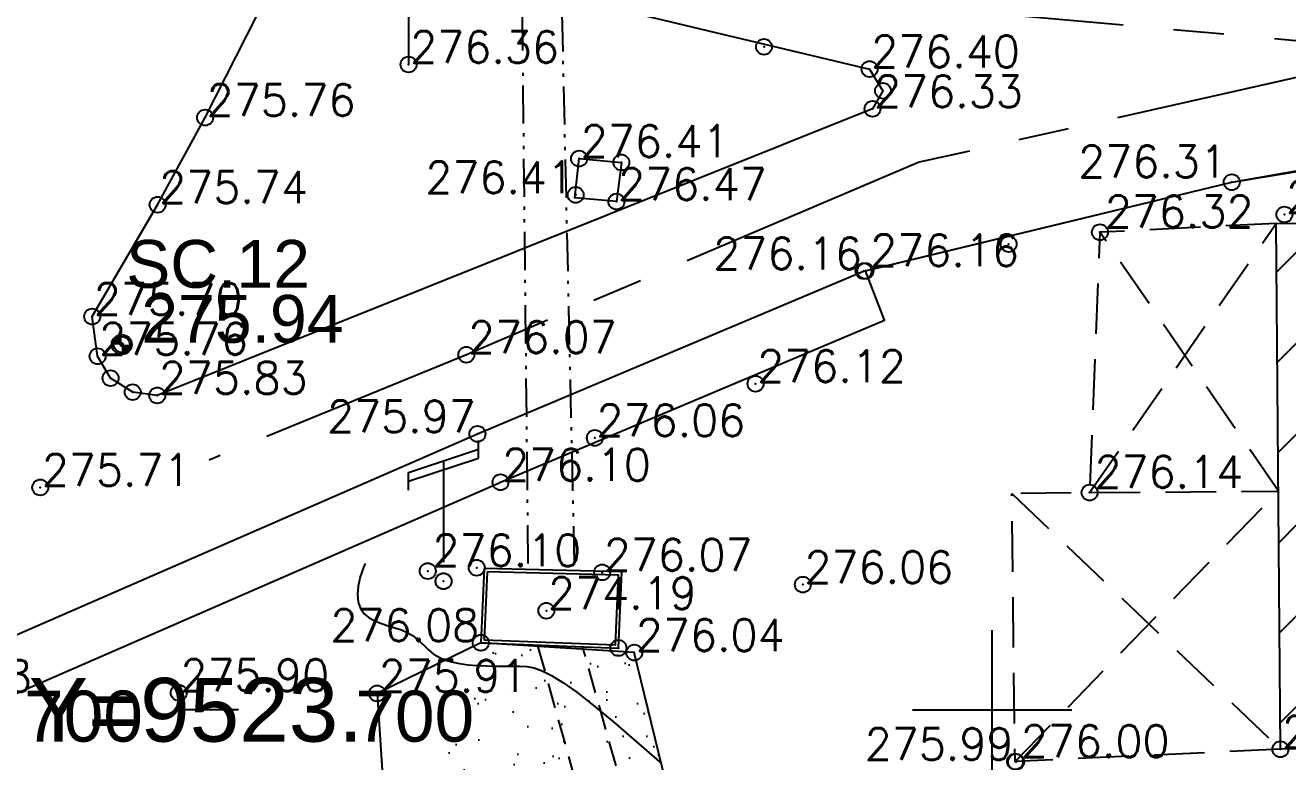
# Model space of a CAD drawing. Header units: millimetres. Extents: x 524954 to 526204, y 9523489 to 9524010.
# Drawn here: x 525569.67 to 525609.27, y 9523698.37 to 9523721.48 of the extents above; entities that cross this region are included whole.
import ezdxf
from ezdxf.enums import TextEntityAlignment as Align

# ---------------------------------------------------------------- set-up
doc = ezdxf.new("R2010")
doc.units = ezdxf.units.MM
doc.header["$PDMODE"] = 32
doc.header["$PDSIZE"] = 0.5
for name, pattern in [('ACAD_ISO12W100', [21, 12, -3, 0, -3, 0, -3]), ('AXES2', [28.575, 19.05, -3.175, 3.175, -3.175]), ('CACHE2', [4.7625, 3.175, -1.5875])]:
    doc.linetypes.add(name, pattern=pattern)
for name, color, linetype in [('Annotation', 7, 'Continuous'), ('Axe_Route_Existante', 1, 'AXES2'), ('Bati', 6, 'Continuous'), ('Bati_H', 1, 'Continuous'), ('Bord_Route_Existante', 6, 'Continuous'), ('Caniveau', 5, 'CACHE2'), ('Carroyage', 7, 'Continuous'), ('Carroyage(2)', 7, 'Continuous'), ('CN_02_00', 4, 'Continuous'), ('Réseau_Electrique', 1, 'CACHE2'), ('Signalisation', 7, 'Continuous'), ('TopoAlt', 3, 'Continuous'), ('TopoAlt polygo', 7, 'Continuous'), ('TOPOJIS', 7, 'Continuous'), ('TOPOJIS polygo', 1, 'Continuous'), ('TopoMat polygo', 1, 'Continuous')]:
    doc.layers.add(name, color=color, linetype=linetype)
doc.layers.add('Bord_Route_Existante_POLY3D', color=6, linetype='Continuous', plot=False)
doc.layers.add('Trottoir', color=7, linetype='Continuous', true_color=0xff6666)
doc.styles.add('Arial 1.0', font='arial.ttf', dxfattribs={"width": 0.99, "height": 1})
doc.styles.add('Simplex 1.0', font='Simplex.shx', dxfattribs={"width": 0.99, "height": 1})
doc.styles.get("Standard").update_dxf_attribs({"font": 'arial.ttf'})

# ---------------------------------------------------------------- blocks, each defined once
blk = doc.blocks.new('TCPOINT M')
at = {"color": 0}
blk.add_point((0, 0), dxfattribs=at)
at = {"layer": 'TopoAlt', "style": 'Simplex 1.0', "width": 0.99}
blk.add_attdef('ALT', (0.15, 0.15), '', height=1, dxfattribs=at)
blk = doc.blocks.new('e004')
at = {"color": 0}
blk.add_line((0, 3.777478), (0, 0.25), dxfattribs=at)
for points in [[(-1.096503, 3.137365), (-1.096503, 3.412949), (1.096503, 4.142007), (1.096503, 4.417591)], [(-1.096503, 2.861781), (-1.096503, 3.137365), (1.096503, 3.866423), (1.096503, 4.142007)]]:
    blk.add_lwpolyline(points, dxfattribs=at)
blk.add_circle((0, 0), 0.25, dxfattribs=at)
blk = doc.blocks.new('TCPOINT polygo')
at = {"color": 0, "const_width": 0.075}
blk.add_lwpolyline([(0, 0.0375, 1), (0, -0.0375, 1)], format="xyb", close=True, dxfattribs=at)
at = {"color": 0}
blk.add_point((0, 0), dxfattribs=at)
at = {"layer": 'TopoAlt polygo', "style": 'Arial 1.0', "width": 0.99}
blk.add_attdef('ALT', (0.15, 0.15), '', height=2, dxfattribs=at)
at = {"layer": 'TopoMat polygo', "style": 'Arial 1.0', "width": 0.99}
blk.add_attdef('MAT', text='', height=2, dxfattribs=at).set_placement((0.15, -2.5), align=Align.TOP_LEFT)
blk = doc.blocks.new('t014')
at = {"color": 0, "const_width": 1.249375}
for points in [[(0, 0.625313, 0.414214), (-0.625313, 0, 1)], [(0, -0.625312, 0.414214), (0.625313, 0, 0.414214)]]:
    blk.add_lwpolyline(points, format="xyb", dxfattribs=at)
at = {"color": 0}
blk.add_circle((0, 0), 1.25, dxfattribs=at)

msp = doc.modelspace()

# ---------------------------------------------------------------- hatches: boundary and pattern name
at = {"layer": 'Bati'}
h = msp.add_hatch(dxfattribs=at)
h.set_pattern_fill('ALEA', color=256, scale=0.25, style=0)
h.set_pattern_definition([(312, (0.25, 0), (2.9344428012, 0.62373507155), [0, -1.875]), (67, (-0.125, 0.2165), (-2.9776384537, -0.36560803074), [0, -3.125]), (153, (-0.125, 0.2165), (0.15700786934, -2.99588860306), [0, -2.5]), (180, (-0.125, -0.2165), (1.5, -2.59807621), [0, -2.5]), (74, (-1, 0), (-2.9108871775, -0.7257656872), [0, -2.5]), (286, (-1, 0), (2.9108871775, -0.7257656872), [0, -2.5]), (52, (0.5, -0.866), (-2.97080420516, 0.41751930205), [0, -3.125]), (300, (0.5, 0.866), (2.9999999988, -7e-10), [0, -2.5]), (175, (0.5, 0.866), (1.26785478534, -2.71892335976), [0, -2.5]), (114, (0.125, 0.6495), (-2.9835656849, 0.31358539035), [0, -1.25]), (248, (0.125, -0.6495), (1.8469844247, -2.3640322603), [0, -1.55])])
h.paths.add_polyline_path([(525583.961, 9523702.103), (525583.961, 9523702.103), (525580.707, 9523700.513), (525582.168, 9523678.167), (525594.447, 9523678.538), (525588.776, 9523701.795)])
at = {"layer": 'Bati_H'}
h = msp.add_hatch(dxfattribs=at)
h.set_pattern_fill('_U', color=256, scale=2, angle=-134.5411, style=0, pattern_type=0)
h.set_pattern_definition([(225.458865607, (0, 0), (1.42549412236, -1.4028422959), [])])
h.paths.add_polyline_path([(525614.384, 9523698.804), (525609.043, 9523698.761), (525608.911, 9523715.264), (525615.033, 9523715.313)])

# ---------------------------------------------------------------- linework, layer by layer
at = {"layer": 'Axe_Route_Existante', "ltscale": 0.5, "flags": 128}
for points in [[(525581.771, 9523728.297), (525585.207, 9523726.493), (525589.641, 9523723.681), (525594.657, 9523722.346), (525613.228, 9523720.669)], [(525613.228, 9523720.669), (525597.708, 9523717.18), (525583.508, 9523711.141), (525575.437, 9523707.835)]]:
    msp.add_lwpolyline(points, dxfattribs=at)
at = {"layer": 'Bati', "linetype": 'CACHE2', "ltscale": 0.5, "flags": 128}
for points in [[(525608.911, 9523715.264), (525603.382, 9523714.986), (525603.058, 9523706.815), (525600.615, 9523706.784)], [(525603.058, 9523706.815), (525608.911, 9523715.264)], [(525608.979, 9523706.862), (525603.382, 9523714.986)], [(525609.043, 9523698.761), (525600.72, 9523698.376), (525600.615, 9523706.784)], [(525600.615, 9523706.784), (525609.043, 9523698.761)], [(525600.72, 9523698.376), (525608.979, 9523706.862)], [(525603.058, 9523706.815), (525608.979, 9523706.862)]]:
    msp.add_lwpolyline(points, dxfattribs=at)
at = {"layer": 'Bati', "flags": 128}
for points in [[(525614.384, 9523698.804), (525609.043, 9523698.761), (525608.911, 9523715.264), (525615.033, 9523715.313), (525615.033, 9523715.313)], [(525583.961, 9523702.103), (525583.961, 9523702.103), (525580.707, 9523700.513), (525582.168, 9523678.167), (525594.447, 9523678.538), (525588.776, 9523701.795), (525588.776, 9523701.795)]]:
    msp.add_lwpolyline(points, close=True, dxfattribs=at)
at = {"layer": 'Bord_Route_Existante', "flags": 128}
for points in [[(525573.813, 9523709.865), (525573.042, 9523709.967), (525572.349, 9523710.406), (525571.942, 9523711.093), (525571.772, 9523712.34), (525573.824, 9523715.85), (525575.312, 9523718.585), (525577.596, 9523723.086), (525578.236, 9523723.903), (525579.151, 9523724.473), (525580.226, 9523724.822), (525581.139, 9523724.852), (525582.234, 9523724.583), (525584.956, 9523723.269), (525588.823, 9523721.851), (525596.155, 9523720.107), (525596.576, 9523719.424), (525596.251, 9523718.856), (525596.251, 9523718.856), (525573.813, 9523709.865)], [(525461.112, 9523651.402), (525467.945, 9523652.385), (525485.241, 9523656.239), (525502.427, 9523662.393), (525506.854, 9523663.715), (525511.177, 9523665.194), (525516.213, 9523667.068), (525523.714, 9523670.191), (525544.56, 9523682.495), (525557.283, 9523693.066), (525562.756, 9523698.579), (525563.474, 9523699.322), (525564.289, 9523700.021), (525565.163, 9523700.512), (525583.855, 9523708.657), (525595.969, 9523713.769), (525607.517, 9523716.556), (525607.517, 9523716.556), (525607.517, 9523716.556), (525613.848, 9523717.664)]]:
    msp.add_lwpolyline(points, dxfattribs=at)
at = {"layer": 'Bord_Route_Existante_POLY3D'}
for points in [[(525573.813, 9523709.865, 275.83), (525573.042, 9523709.967, 275.83), (525572.349, 9523710.406, 275.77), (525571.942, 9523711.093, 275.76), (525571.772, 9523712.34, 275.7), (525573.824, 9523715.85, 275.74), (525575.312, 9523718.585, 275.76), (525577.596, 9523723.086, 275.85), (525577.593, 9523723.12, 275.85), (525578.236, 9523723.903, 275.86), (525579.151, 9523724.473, 275.88), (525580.226, 9523724.822, 275.93), (525581.139, 9523724.852, 275.98), (525582.234, 9523724.583, 276.04), (525584.956, 9523723.269, 276.16), (525588.823, 9523721.851, 276.31), (525596.155, 9523720.107, 276.4), (525596.576, 9523719.424, 276.36), (525596.251, 9523718.856, 0), (525596.247, 9523718.858, 276.33), (525573.813, 9523709.865, 0)], [(525461.112, 9523651.402, 275.48), (525467.945, 9523652.385, 275.63), (525485.241, 9523656.239, 275.51), (525502.427, 9523662.393, 275.42), (525503.35, 9523662.636, 275.42), (525506.854, 9523663.715, 275.41), (525511.177, 9523665.194, 275.45), (525516.213, 9523667.068, 275.49), (525523.714, 9523670.191, 275.53), (525544.56, 9523682.495, 275.6), (525557.283, 9523693.066, 275.67), (525562.756, 9523698.579, 275.68), (525563.474, 9523699.322, 275.68), (525564.289, 9523700.021, 275.65), (525565.163, 9523700.512, 275.68), (525583.855, 9523708.657, 275.97), (525595.969, 9523713.769, 276.16), (525596.026, 9523713.77, 276.156), (525607.517, 9523716.556, 276.305), (525613.768, 9523717.584, 276.565), (525613.848, 9523717.664, 276.56)]]:
    msp.add_polyline3d(points, dxfattribs=at)
at = {"layer": 'Caniveau', "color": 4, "linetype": 'ACAD_ISO12W100', "ltscale": 0.1, "flags": 128}
for points in [[(525585.207, 9523726.493), (525585.441, 9523704.4)], [(525586.398, 9523726.461), (525586.899, 9523704.363)]]:
    msp.add_lwpolyline(points, dxfattribs=at)
at = {"layer": 'Caniveau', "linetype": 'ByBlock', "flags": 128}
msp.add_lwpolyline([(525587.045, 9523717.296), (525588.37, 9523717.179), (525588.216, 9523715.947), (525586.913, 9523716.069), (525587.045, 9523717.296)], dxfattribs=at)
for points in [[(525584.063, 9523704.434), (525583.961, 9523702.103), (525588.277, 9523701.939), (525588.386, 9523704.325)], [(525584.159, 9523704.332), (525584.066, 9523702.199), (525588.182, 9523702.042), (525588.281, 9523704.228)]]:
    msp.add_lwpolyline(points, close=True, dxfattribs=at)
at = {"layer": 'Caniveau', "ltscale": 0.25, "flags": 128}
for points in [[(525597.213, 9523658.632), (525596.049, 9523663.095), (525593.299, 9523673.207), (525592.831, 9523675.844), (525591.953, 9523679.778), (525585.746, 9523702.035)], [(525593.033, 9523681.042), (525587.154, 9523701.982)]]:
    msp.add_lwpolyline(points, dxfattribs=at)
at = {"layer": 'Carroyage'}
for p, q in [((525600, 9523697.5), (525600, 9523702.5)), ((525597.5, 9523700), (525602.5, 9523700))]:
    msp.add_line(p, q, dxfattribs=at)
at = {"layer": 'Carroyage(2)'}
msp.add_line((525576.364, 9523700), (525574.364, 9523700), dxfattribs=at)
at = {"layer": 'CN_02_00', "elevation": 276, "flags": 128}
msp.add_lwpolyline([(525580.338, 9523704.586), (525580.279, 9523704.465), (525580.174, 9523704.169), (525580.111, 9523703.884), (525580.091, 9523703.619), (525580.115, 9523703.381), (525580.186, 9523703.178), (525580.302, 9523703.015), (525580.457, 9523702.887), (525580.641, 9523702.787), (525580.843, 9523702.706), (525581.056, 9523702.638), (525581.268, 9523702.574), (525581.472, 9523702.508), (525581.656, 9523702.43), (525581.815, 9523702.336), (525581.955, 9523702.229), (525582.082, 9523702.113), (525582.205, 9523701.993), (525582.332, 9523701.874), (525582.472, 9523701.76), (525582.632, 9523701.657), (525582.821, 9523701.569), (525583.044, 9523701.5), (525583.295, 9523701.449), (525583.567, 9523701.413), (525583.851, 9523701.389), (525584.14, 9523701.376), (525584.426, 9523701.37), (525584.699, 9523701.369), (525584.953, 9523701.372), (525585.184, 9523701.372), (525585.404, 9523701.358), (525585.632, 9523701.314), (525585.885, 9523701.227), (525586.18, 9523701.079), (525586.535, 9523700.858), (525586.969, 9523700.548), (525587.497, 9523700.134), (525588.131, 9523699.608), (525588.85, 9523698.991), (525589.626, 9523698.312)], dxfattribs=at)
at = {"layer": 'Signalisation', "color": 0, "linetype": 'Continuous'}
msp.add_line((525581.696, 9523722.94, 276.68), (525581.696, 9523720.25, 276.68), dxfattribs=at)
at = {"layer": 'Trottoir', "flags": 128}
msp.add_lwpolyline([(525462.409, 9523650.003), (525470.108, 9523651.329), (525479.566, 9523653.254), (525486.61, 9523655.061), (525504.2, 9523661.177), (525504.2, 9523661.177), (525511.783, 9523663.635), (525516.456, 9523665.414), (525519.508, 9523666.544), (525524.49, 9523668.735), (525545.536, 9523681.167), (525549.271, 9523684.205), (525551.959, 9523686.549), (525562.248, 9523695.654), (525563.955, 9523697.404), (525564.627, 9523698.099), (525565.256, 9523698.638), (525565.911, 9523699.006), (525584.517, 9523707.114), (525584.579, 9523707.14), (525596.622, 9523712.222), (525596.026, 9523713.77)], dxfattribs=at)

# ---------------------------------------------------------------- block references
at = {"layer": 'Réseau_Electrique'}
msp.add_blockref('e004', (525582.792, 9523704.034), dxfattribs=at)
at = {"layer": 'TOPOJIS'}
ref = msp.add_blockref('TCPOINT M', (525581.696, 9523720.25, 276.36), dxfattribs=at)
ref.add_attrib('ALT', '276.36', (525581.746, 9523720.3, 276.36), dxfattribs={"layer": 'TopoAlt', "height": 1, "style": 'Simplex 1.0', "width": 0.99})
for p in [(525592.845, 9523720.805, 276.37), (525596.576, 9523719.424, 276.36), (525588.37, 9523717.179, 276.45), (525600.518, 9523714.615, 276.3), (525572.349, 9523710.406, 275.77), (525573.042, 9523709.967, 275.83), (525583.833, 9523704.459, 276.08), (525582.792, 9523704.034, 276.06), (525588.277, 9523701.939, 276.06)]:
    msp.add_blockref('TCPOINT M', p, dxfattribs=at)
ref = msp.add_blockref('TCPOINT M', (525596.155, 9523720.107, 276.4), dxfattribs=at)
ref.add_attrib('ALT', '276.40', (525596.205, 9523720.157, 276.4), dxfattribs={"layer": 'TopoAlt', "height": 1, "style": 'Simplex 1.0', "width": 0.99})
ref = msp.add_blockref('TCPOINT M', (525596.247, 9523718.858, 276.33), dxfattribs=at)
ref.add_attrib('ALT', '276.33', (525596.297, 9523718.908, 276.33), dxfattribs={"layer": 'TopoAlt', "height": 1, "style": 'Simplex 1.0', "width": 0.99})
ref = msp.add_blockref('TCPOINT M', (525575.312, 9523718.585, 275.76), dxfattribs=at)
ref.add_attrib('ALT', '275.76', (525575.362, 9523718.635, 275.76), dxfattribs={"layer": 'TopoAlt', "height": 1, "style": 'Simplex 1.0', "width": 0.99})
ref = msp.add_blockref('TCPOINT M', (525587.045, 9523717.296, 276.41), dxfattribs=at)
ref.add_attrib('ALT', '276.41', (525587.095, 9523717.346, 276.41), dxfattribs={"layer": 'TopoAlt', "height": 1, "style": 'Simplex 1.0', "width": 0.99})
ref = msp.add_blockref('TCPOINT M', (525607.517, 9523716.556, 276.305), dxfattribs=at)
ref.add_attrib('ALT', '276.31', dxfattribs={"layer": 'TopoAlt', "height": 1, "style": 'Simplex 1.0', "width": 0.99}).set_placement((525607.367, 9523716.706, 276.305), align=Align.RIGHT)
ref = msp.add_blockref('TCPOINT M', (525586.937, 9523716.158, 276.41), dxfattribs=at)
ref.add_attrib('ALT', '276.41', dxfattribs={"layer": 'TopoAlt', "height": 1, "style": 'Simplex 1.0', "width": 0.99}).set_placement((525586.887, 9523716.208, 276.41), align=Align.RIGHT)
ref = msp.add_blockref('TCPOINT M', (525573.824, 9523715.85, 275.74), dxfattribs=at)
ref.add_attrib('ALT', '275.74', (525573.874, 9523715.9, 275.74), dxfattribs={"layer": 'TopoAlt', "height": 1, "style": 'Simplex 1.0', "width": 0.99})
ref = msp.add_blockref('TCPOINT M', (525588.216, 9523715.947, 276.47), dxfattribs=at)
ref.add_attrib('ALT', '276.47', (525588.266, 9523715.997, 276.47), dxfattribs={"layer": 'TopoAlt', "height": 1, "style": 'Simplex 1.0', "width": 0.99})
ref = msp.add_blockref('TCPOINT M', (525609.167, 9523715.542, 276.61), dxfattribs=at)
ref.add_attrib('ALT', '276.61', (525609.217, 9523715.592, 276.61), dxfattribs={"layer": 'TopoAlt', "height": 1, "style": 'Simplex 1.0', "width": 0.99})
ref = msp.add_blockref('TCPOINT M', (525603.382, 9523714.986, 276.315), dxfattribs=at)
ref.add_attrib('ALT', '276.32', (525603.532, 9523715.136, 276.315), dxfattribs={"layer": 'TopoAlt', "height": 1, "style": 'Simplex 1.0', "width": 0.99})
ref = msp.add_blockref('TCPOINT M', (525595.969, 9523713.769, 276.16), dxfattribs=at)
ref.add_attrib('ALT', '276.16', dxfattribs={"layer": 'TopoAlt', "height": 1, "style": 'Simplex 1.0', "width": 0.99}).set_placement((525595.919, 9523713.819, 276.16), align=Align.RIGHT)
ref = msp.add_blockref('TCPOINT M', (525596.026, 9523713.77, 276.156), dxfattribs=at)
ref.add_attrib('ALT', '276.16', (525596.176, 9523713.92, 276.156), dxfattribs={"layer": 'TopoAlt', "height": 1, "style": 'Simplex 1.0', "width": 0.99})
ref = msp.add_blockref('TCPOINT M', (525571.772, 9523712.34, 275.7), dxfattribs=at)
ref.add_attrib('ALT', '275.70', (525571.822, 9523712.39, 275.7), dxfattribs={"layer": 'TopoAlt', "height": 1, "style": 'Simplex 1.0', "width": 0.99})
ref = msp.add_blockref('TCPOINT M', (525571.942, 9523711.093, 275.76), dxfattribs=at)
ref.add_attrib('ALT', '275.76', (525571.992, 9523711.143, 275.76), dxfattribs={"layer": 'TopoAlt', "height": 1, "style": 'Simplex 1.0', "width": 0.99})
ref = msp.add_blockref('TCPOINT M', (525583.508, 9523711.141, 276.07), dxfattribs=at)
ref.add_attrib('ALT', '276.07', (525583.558, 9523711.191, 276.07), dxfattribs={"layer": 'TopoAlt', "height": 1, "style": 'Simplex 1.0', "width": 0.99})
ref = msp.add_blockref('TCPOINT M', (525592.579, 9523710.233, 276.12), dxfattribs=at)
ref.add_attrib('ALT', '276.12', (525592.629, 9523710.283, 276.12), dxfattribs={"layer": 'TopoAlt', "height": 1, "style": 'Simplex 1.0', "width": 0.99})
ref = msp.add_blockref('TCPOINT M', (525573.813, 9523709.865, 275.83), dxfattribs=at)
ref.add_attrib('ALT', '275.83', (525573.863, 9523709.915, 275.83), dxfattribs={"layer": 'TopoAlt', "height": 1, "style": 'Simplex 1.0', "width": 0.99})
ref = msp.add_blockref('TCPOINT M', (525583.855, 9523708.657, 275.97), dxfattribs=at)
ref.add_attrib('ALT', '275.97', dxfattribs={"layer": 'TopoAlt', "height": 1, "style": 'Simplex 1.0', "width": 0.99}).set_placement((525583.805, 9523708.707, 275.97), align=Align.RIGHT)
ref = msp.add_blockref('TCPOINT M', (525587.538, 9523708.532, 276.06), dxfattribs=at)
ref.add_attrib('ALT', '276.06', (525587.588, 9523708.582, 276.06), dxfattribs={"layer": 'TopoAlt', "height": 1, "style": 'Simplex 1.0', "width": 0.99})
ref = msp.add_blockref('TCPOINT M', (525570.143, 9523706.977, 275.71), dxfattribs=at)
ref.add_attrib('ALT', '275.71', (525570.193, 9523707.027, 275.71), dxfattribs={"layer": 'TopoAlt', "height": 1, "style": 'Simplex 1.0', "width": 0.99})
ref = msp.add_blockref('TCPOINT M', (525584.579, 9523707.14, 276.1), dxfattribs=at)
ref.add_attrib('ALT', '276.10', (525584.629, 9523707.19, 276.1), dxfattribs={"layer": 'TopoAlt', "height": 1, "style": 'Simplex 1.0', "width": 0.99})
ref = msp.add_blockref('TCPOINT M', (525603.058, 9523706.815, 276.143), dxfattribs=at)
ref.add_attrib('ALT', '276.14', (525603.208, 9523706.965, 276.143), dxfattribs={"layer": 'TopoAlt', "height": 1, "style": 'Simplex 1.0', "width": 0.99})
ref = msp.add_blockref('TCPOINT M', (525582.297, 9523704.353, 276.097), dxfattribs=at)
ref.add_attrib('ALT', '276.10', (525582.447, 9523704.503, 276.097), dxfattribs={"layer": 'TopoAlt', "height": 1, "style": 'Simplex 1.0', "width": 0.99})
ref = msp.add_blockref('TCPOINT M', (525587.768, 9523704.313, 276.07), dxfattribs=at)
ref.add_attrib('ALT', '276.07', (525587.818, 9523704.363, 276.07), dxfattribs={"layer": 'TopoAlt', "height": 1, "style": 'Simplex 1.0', "width": 0.99})
ref = msp.add_blockref('TCPOINT M', (525594.062, 9523703.927, 276.06), dxfattribs=at)
ref.add_attrib('ALT', '276.06', (525594.112, 9523703.977, 276.06), dxfattribs={"layer": 'TopoAlt', "height": 1, "style": 'Simplex 1.0', "width": 0.99})
ref = msp.add_blockref('TCPOINT M', (525586.017, 9523703.108, 274.19), dxfattribs=at)
ref.add_attrib('ALT', '274.19', (525586.067, 9523703.158, 274.19), dxfattribs={"layer": 'TopoAlt', "height": 1, "style": 'Simplex 1.0', "width": 0.99})
ref = msp.add_blockref('TCPOINT M', (525583.961, 9523702.103, 276.08), dxfattribs=at)
ref.add_attrib('ALT', '276.08', dxfattribs={"layer": 'TopoAlt', "height": 1, "style": 'Simplex 1.0', "width": 0.99}).set_placement((525583.911, 9523702.153, 276.08), align=Align.RIGHT)
ref = msp.add_blockref('TCPOINT M', (525588.776, 9523701.795, 276.04), dxfattribs=at)
ref.add_attrib('ALT', '276.04', (525588.826, 9523701.845, 276.04), dxfattribs={"layer": 'TopoAlt', "height": 1, "style": 'Simplex 1.0', "width": 0.99})
ref = msp.add_blockref('TCPOINT M', (525574.486, 9523700.534, 275.9), dxfattribs=at)
ref.add_attrib('ALT', '275.90', (525574.536, 9523700.584, 275.9), dxfattribs={"layer": 'TopoAlt', "height": 1, "style": 'Simplex 1.0', "width": 0.99})
ref = msp.add_blockref('TCPOINT M', (525565.163, 9523700.512, 275.68), dxfattribs=at)
ref.add_attrib('ALT', '275.68', (525565.213, 9523700.562, 275.68), dxfattribs={"layer": 'TopoAlt', "height": 1, "style": 'Simplex 1.0', "width": 0.99})
ref = msp.add_blockref('TCPOINT M', (525580.707, 9523700.513, 275.91), dxfattribs=at)
ref.add_attrib('ALT', '275.91', (525580.757, 9523700.563, 275.91), dxfattribs={"layer": 'TopoAlt', "height": 1, "style": 'Simplex 1.0', "width": 0.99})
ref = msp.add_blockref('TCPOINT M', (525609.043, 9523698.761, 276.18), dxfattribs=at)
ref.add_attrib('ALT', '276.18', (525609.093, 9523698.811, 276.18), dxfattribs={"layer": 'TopoAlt', "height": 1, "style": 'Simplex 1.0', "width": 0.99})
ref = msp.add_blockref('TCPOINT M', (525600.72, 9523698.376, 275.99), dxfattribs=at)
ref.add_attrib('ALT', '275.99', dxfattribs={"layer": 'TopoAlt', "height": 1, "style": 'Simplex 1.0', "width": 0.99}).set_placement((525600.67, 9523698.426, 275.99), align=Align.RIGHT)
ref = msp.add_blockref('TCPOINT M', (525600.75, 9523698.363, 276.004), dxfattribs=at)
ref.add_attrib('ALT', '276.00', (525600.9, 9523698.513, 276.004), dxfattribs={"layer": 'TopoAlt', "height": 1, "style": 'Simplex 1.0', "width": 0.99})
at = {"layer": 'TOPOJIS polygo'}
ref = msp.add_blockref('TCPOINT polygo', (525572.698, 9523711.462, 275.94), dxfattribs=at)
ref.add_attrib('MAT', 'SC.12', (525572.837, 9523713.243, 275.94), dxfattribs={"layer": 'TopoMat polygo', "height": 1.5, "style": 'Arial 1.0', "width": 0.99})
ref.add_attrib('ALT', '275.94', dxfattribs={"layer": 'TopoAlt polygo', "height": 1.5, "style": 'Arial 1.0', "width": 0.99}).set_placement((525573.311, 9523713.018, 275.94), align=Align.TOP_LEFT)
at = {"layer": 'TOPOJIS polygo', "xscale": 0.25, "yscale": 0.25, "zscale": 0.25}
msp.add_blockref('t014', (525572.698, 9523711.462, 275.935), dxfattribs=at)

# ---------------------------------------------------------------- texts
at = {"layer": 'Annotation'}
for s, height, p in [('Y=9523.', 2, (525569.781, 9523699)), ('700', 1.6, (525580.025, 9523699))]:
    msp.add_text(s, height=height, dxfattribs=at).set_placement(p)
msp.add_text('700', height=1.6, dxfattribs=at).set_placement((525573.364, 9523699), align=Align.RIGHT)

doc.saveas('drawing.dxf')
